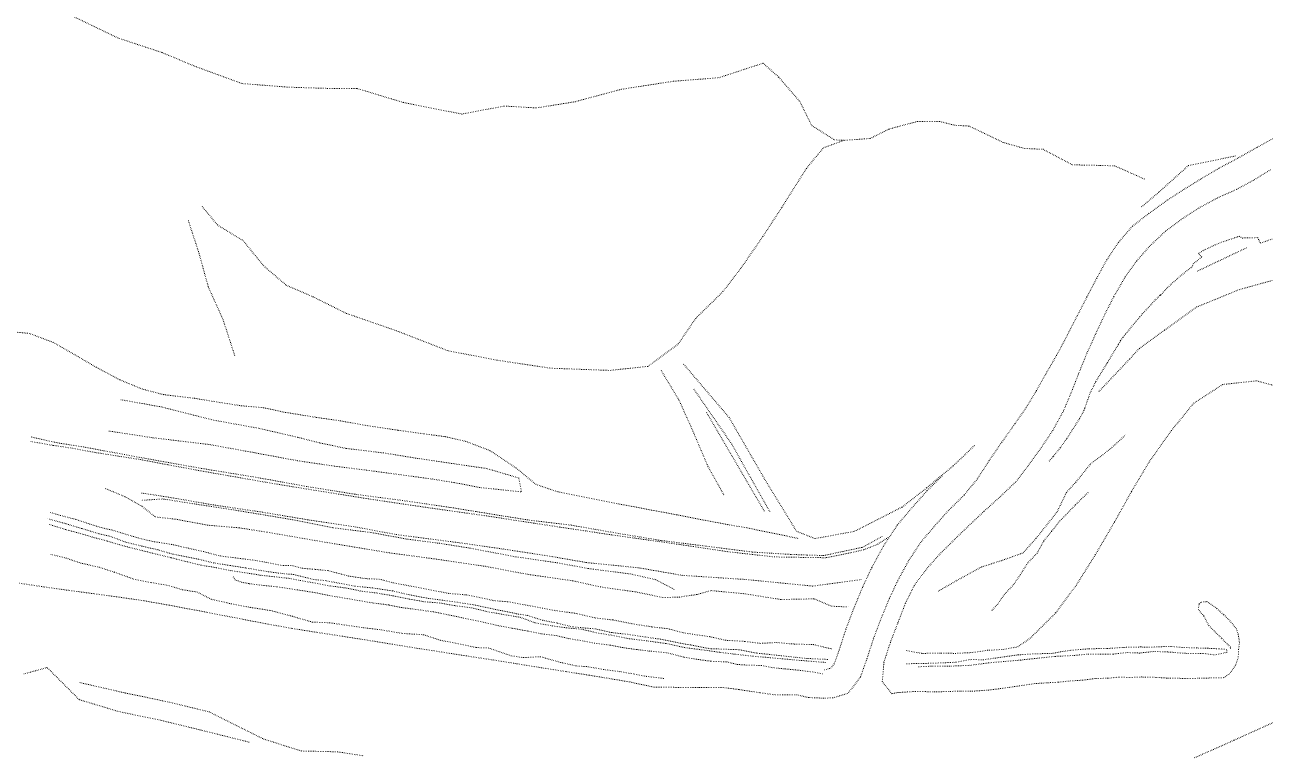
# Model space of a CAD drawing. Extents: x 682410 to 689460, y 7661803 to 7669124.
# Drawn here: x 685023.5 to 685279.4, y 7665392.5 to 7665543 of the extents above; entities that cross this region are included whole.
import ezdxf

# ---------------------------------------------------------------- set-up
doc = ezdxf.new("R2010")
doc.units = 0
doc.header["$MEASUREMENT"] = 0
doc.linetypes.add('DOT', pattern=[0.25, 0, -0.25])
doc.layers.add('02 TOE_Line', color=1, linetype='DOT', lineweight=20)

msp = doc.modelspace()

# ---------------------------------------------------------------- linework, layer by layer
at = {"layer": '02 TOE_Line'}
for points in [[(685032.79, 7665545.05, 4230.34), (685042.67, 7665540.28, 4230.07), (685051.78, 7665537.28, 4230.01), (685058.5, 7665534.46, 4230.81), (685068.27, 7665530.88, 4230.66), (685077.71, 7665530.14, 4230.95), (685085.9, 7665529.88, 4231.14), (685092.04, 7665529.85, 4230.84), (685101.53, 7665526.98, 4230.45), (685113.62, 7665524.59, 4231.04), (685122.43, 7665526.24, 4231.48), (685129.02, 7665525.85, 4231.2), (685136.98, 7665527.13, 4231.29), (685146.55, 7665529.7, 4232.24), (685157.23, 7665531.35, 4232.48), (685166.65, 7665532.08, 4232.25), (685175.78, 7665535.08, 4232.4), (685179.03, 7665532.17, 4229.92), (685183.34, 7665527.19, 4225.3), (685185.82, 7665522.22, 4221.46), (685190.5, 7665519.26, 4219.33), (685192.47, 7665519.16, 4217.5), (685197.89, 7665519.55, 4217.5), (685201.76, 7665521.49, 4218.25), (685207.57, 7665523.05, 4218.61), (685212.22, 7665523.05, 4217.35), (685215.32, 7665522.27, 4215.85), (685218.26, 7665522.11, 4214.54), (685225.27, 7665518.75, 4210.48), (685229.62, 7665517.5, 4208.33), (685233.53, 7665517.31, 4207.55), (685239.6, 7665514.11, 4203.98), (685245.34, 7665513.99, 4202.04), (685248.29, 7665513.9, 4201.23), (685254.69, 7665511.08, 4197.07)], [(685281.48, 7665519.83, 4198.76), (685277.58, 7665517.66, 4198.24), (685273.69, 7665515.46, 4197.62), (685269.83, 7665513.41, 4196.94), (685266.05, 7665511.17, 4196.19), (685262.61, 7665509.05, 4195.64), (685259.15, 7665506.81, 4195.16), (685255.36, 7665504.09, 4194.63), (685251.97, 7665501.43, 4194.09), (685249.07, 7665498.09, 4193.75), (685246.68, 7665494.5, 4193.51), (685244.59, 7665490.68, 4193.25), (685242.56, 7665486.81, 4193.02), (685240.52, 7665482.85, 4192.73), (685238.49, 7665478.88, 4192.54), (685236.33, 7665474.81, 4192.2), (685234.09, 7665470.95, 4191.96), (685232.13, 7665467.45, 4191.72), (685230.01, 7665463.97, 4191.57), (685227.73, 7665460.67, 4191.44), (685225.02, 7665456.9, 4191.32), (685222.43, 7665453.1, 4191.15), (685219.99, 7665449.35, 4191.15), (685217.24, 7665445.96, 4191.24), (685214, 7665442.78, 4191.26), (685211.01, 7665439.42, 4191.18), (685208.31, 7665436.24, 4191.2), (685205.84, 7665432.51, 4191.36), (685203.55, 7665428.31, 4191.45), (685201.84, 7665424.66, 4191.51), (685200.09, 7665420.45, 4191.52), (685198.54, 7665416.34, 4191.38), (685197.21, 7665412.23, 4191.02), (685195.83, 7665408.38, 4190.82), (685193.28, 7665405.07, 4190.81), (685190.12, 7665404.14, 4190.96), (685188.17, 7665404.08, 4190.79), (685185.2, 7665404.21, 4190.85), (685182.62, 7665404.79, 4190.87), (685178.43, 7665404.75, 4190.83), (685175.11, 7665405.2, 4190.93), (685170.76, 7665405.86, 4190.69), (685167.31, 7665406.31, 4190.86), (685162.58, 7665406.25, 4190.95), (685153.14, 7665406.37, 4190.73), (685148.28, 7665407.42, 4190.71), (685144.16, 7665408.12, 4190.69), (685139.74, 7665408.84, 4190.66), (685135.04, 7665409.57, 4190.62), (685130.1, 7665410.35, 4190.52), (685125.01, 7665411.17, 4190.41), (685119.85, 7665412, 4190.33), (685114.64, 7665412.78, 4190.24), (685109.45, 7665413.6, 4190.1), (685104.22, 7665414.4, 4190.01), (685099.03, 7665415.25, 4189.88), (685093.89, 7665416.08, 4189.74), (685088.76, 7665416.89, 4189.6), (685083.63, 7665417.67, 4189.5), (685078.56, 7665418.47, 4189.32), (685073.51, 7665419.38, 4189.1), (685068.44, 7665420.36, 4188.86), (685063.32, 7665421.34, 4188.67), (685058.19, 7665422.33, 4188.52), (685053.1, 7665423.29, 4188.28), (685047.96, 7665424.19, 4188.02), (685042.78, 7665424.94, 4187.83), (685037.63, 7665425.64, 4187.59), (685032.46, 7665426.33, 4187.32), (685027.29, 7665427.05, 4187.07), (685022.15, 7665427.83, 4186.83)], [(685060.05, 7665505.53, 4192.34), (685063.2, 7665501.7, 4192.2), (685068.55, 7665498.44, 4192.08), (685072.69, 7665493.31, 4191.9), (685077.39, 7665489.28, 4191.85), (685082.93, 7665486.87, 4191.74), (685089.79, 7665483.47, 4191.64), (685100.12, 7665479.88, 4191.62), (685110.79, 7665475.75, 4191.72), (685120.89, 7665473.81, 4191.88), (685131.96, 7665472.15, 4192.02), (685144.21, 7665471.7, 4192.04), (685152.07, 7665472.54, 4191.97), (685158.27, 7665477.15, 4194.36), (685161.94, 7665482.51, 4196.96), (685167.5, 7665487.95, 4200.46), (685171.27, 7665492.9, 4203.29), (685175.72, 7665499.3, 4207.24), (685179.63, 7665505.32, 4210.11), (685184.71, 7665513.36, 4213.87), (685188.21, 7665517.61, 4216.12), (685192.47, 7665519.16, 4217.5)], [(685273.23, 7665515.94, 4197.26), (685263.54, 7665513.97, 4196.41), (685257.39, 7665508.44, 4195.39), (685253.81, 7665505.4, 4194.71)], [(685272.18, 7665414.34, 4190.7), (685272.19, 7665414.6, 4190.76), (685271.49, 7665415.3, 4190.72), (685270.34, 7665416.47, 4190.83), (685269.05, 7665417.73, 4190.85), (685267.75, 7665419.04, 4190.75), (685266.7, 7665421.04, 4190.74), (685265.59, 7665422.34, 4190.69), (685265.71, 7665423.52, 4190.73), (685266.22, 7665423.89, 4190.71), (685267.31, 7665424, 4190.87), (685267.87, 7665423.66, 4190.79), (685269.39, 7665422.57, 4190.74), (685270.82, 7665421.28, 4190.77), (685272.09, 7665420.05, 4190.84), (685273.41, 7665418.38, 4190.71), (685273.81, 7665417.19, 4190.71), (685274.05, 7665415.53, 4190.74), (685273.88, 7665414.16, 4190.65), (685273.8, 7665412.41, 4190.57), (685273.22, 7665410.83, 4190.54), (685272.06, 7665409.13, 4190.45), (685270.8, 7665408.31, 4190.3), (685265.78, 7665408.19, 4190.43), (685263.4, 7665408.12, 4190.49), (685261.29, 7665408.19, 4190.51), (685259.06, 7665408.23, 4190.46), (685256.83, 7665408.37, 4190.57), (685253.81, 7665408.45, 4190.52), (685251.47, 7665408.35, 4190.63), (685249.12, 7665408.42, 4190.7), (685246.8, 7665408.18, 4190.67), (685244.48, 7665408.16, 4190.69), (685242.08, 7665407.83, 4190.58), (685238.87, 7665407.6, 4190.74), (685236.53, 7665407.36, 4190.79), (685234.32, 7665407.24, 4190.76), (685231.87, 7665407.09, 4190.64), (685228.72, 7665406.63, 4190.82), (685226.55, 7665406.31, 4190.92), (685224.4, 7665406.01, 4190.9), (685222.22, 7665405.75, 4190.88), (685218.96, 7665405.52, 4190.72), (685216.62, 7665405.51, 4190.83), (685214.39, 7665405.48, 4190.73), (685211.08, 7665405.36, 4190.61), (685209.03, 7665405.44, 4190.75), (685206.68, 7665405.44, 4190.54), (685203.63, 7665405.24, 4190.62), (685202.36, 7665404.99, 4190.63), (685200.37, 7665407.49, 4191.04), (685200.71, 7665411.49, 4191.18), (685202.03, 7665415.59, 4191.35), (685203.58, 7665419.6, 4191.52), (685205.15, 7665423.69, 4191.52), (685206.97, 7665427.34, 4191.4), (685209.46, 7665430.7, 4191.36), (685212.21, 7665433.79, 4191.24), (685215.41, 7665436.95, 4191.2), (685218.45, 7665439.9, 4191.17), (685221.41, 7665442.67, 4191.21), (685224.74, 7665445.69, 4191.3), (685227.96, 7665448.76, 4191.26), (685230.49, 7665452.06, 4191.24), (685233.14, 7665455.73, 4191.4), (685235.52, 7665459.28, 4191.52), (685237.73, 7665463.32, 4191.65), (685239.33, 7665467.07, 4191.7), (685240.83, 7665470.94, 4191.89), (685242.58, 7665475.23, 4192.28), (685244.43, 7665479.31, 4192.58), (685246.33, 7665483.38, 4192.79), (685248.15, 7665486.96, 4192.98), (685250.5, 7665491.02, 4193.36), (685252.89, 7665494.33, 4193.74), (685255.64, 7665497.47, 4194.17), (685258.89, 7665500.49, 4194.64), (685262.19, 7665502.95, 4195.1), (685265.65, 7665505.2, 4195.7), (685269.51, 7665507.28, 4196.45), (685273.49, 7665509.06, 4197.16), (685277.12, 7665511.03, 4197.81), (685280.58, 7665513.17, 4198.34)], [(685057.21, 7665502.6, 4192.36), (685059.42, 7665495.8, 4192.24), (685061.33, 7665488.89, 4192.14), (685064.37, 7665482.17, 4192.26), (685066.78, 7665474.74, 4192.35)], [(685234.8, 7665453, 4192.33), (685235.63, 7665453.97, 4192.3), (685235.68, 7665454.03, 4192.29), (685237.11, 7665455.78, 4192.2), (685238.35, 7665457.52, 4192.21), (685238.44, 7665457.66, 4192.21), (685241.02, 7665461.68, 4192.09), (685241.1, 7665461.82, 4192.08), (685241.98, 7665463.4, 4191.97), (685242.09, 7665463.76, 4192), (685242.18, 7665463.98, 4192.01), (685242.74, 7665465.63, 4192.12), (685242.76, 7665465.66, 4192.13), (685243.24, 7665467.03, 4192.22), (685244.41, 7665469.38, 4192.16), (685244.44, 7665469.42, 4192.16), (685244.63, 7665469.75, 4192.15), (685246.63, 7665473.02, 4192.03), (685246.73, 7665473.19, 4192.03), (685246.82, 7665473.34, 4192.02), (685249.02, 7665476.96, 4191.94), (685249.12, 7665477.13, 4191.94), (685249.53, 7665477.84, 4191.92), (685250.06, 7665478.55, 4191.84), (685250.58, 7665479.21, 4191.74), (685251.65, 7665480.53, 4191.52), (685251.65, 7665480.54, 4191.52), (685253.52, 7665482.77, 4191.19), (685254, 7665483.34, 4191.1), (685256.79, 7665486.34, 4190.77), (685257.64, 7665487.14, 4190.73), (685257.74, 7665487.23, 4190.72), (685257.85, 7665487.32, 4190.71), (685259.21, 7665488.8, 4190.74), (685261.81, 7665491.13, 4190.81), (685261.82, 7665491.15, 4190.81), (685264.24, 7665493.03, 4190.96), (685264.52, 7665493.67, 4191.25), (685266.29, 7665495.1, 4191.57), (685265.59, 7665495.82, 4192.31), (685266.73, 7665496.53, 4192.38), (685269.05, 7665497.59, 4192.47), (685269.66, 7665497.85, 4192.49), (685270.01, 7665498.01, 4192.51), (685273.59, 7665499.23, 4192.69), (685274.06, 7665499.37, 4192.72), (685274.62, 7665499.01, 4192.34), (685277.83, 7665499.1, 4191.85), (685278, 7665498.7, 4191.57), (685278.14, 7665498.44, 4191.55), (685278.39, 7665497.96, 4191.51), (685280.86, 7665498.83, 4191.6)], [(685275.52, 7665497, 4191.4), (685265.34, 7665492.17, 4190.91)], [(685281.5, 7665490.43, 4192.42), (685274.06, 7665488.39, 4192.35), (685265.25, 7665484.78, 4192.05), (685258.57, 7665480, 4191.71), (685253.4, 7665476.25, 4191.88), (685251.36, 7665474, 4192.07), (685244.95, 7665467.22, 4192.27)], [(685182.97, 7665437.04, 4190.17), (685172.38, 7665439.24, 4189.86), (685168.4, 7665439.89, 4189.74), (685157.96, 7665441.9, 4189.7), (685145.89, 7665444.18, 4189.93), (685133.29, 7665446.7, 4189.57), (685128.95, 7665448.16, 4189.35), (685124.81, 7665451.57, 4189.61), (685119.42, 7665455.16, 4189.79), (685114.47, 7665457.05, 4189.47), (685110.18, 7665458.03, 4189.25), (685105.82, 7665458.61, 4189.13), (685100.4, 7665459.36, 4189.02), (685093.82, 7665460.35, 4188.86), (685088.53, 7665461.3, 4188.82), (685083.51, 7665462.02, 4188.57), (685076.94, 7665463.09, 4188.48), (685072.75, 7665464, 4188.43), (685068.14, 7665464.4, 4188.26), (685063.71, 7665465.08, 4188.05), (685058.44, 7665465.95, 4187.87), (685052.13, 7665466.7, 4187.67), (685047.75, 7665467.83, 4187.55), (685043.01, 7665469.78, 4187.4), (685038.17, 7665472.36, 4187.48), (685033.65, 7665475.01, 4187.28), (685029.32, 7665477.47, 4187.23), (685024.43, 7665479.32, 4187.14), (685019.6, 7665479.78, 4187.01)], [(685159.38, 7665473, 4189.53), (685168.75, 7665462, 4189.97), (685176.25, 7665449, 4190.44), (685182.69, 7665438.5, 4190.58), (685186.5, 7665437, 4190.53), (685194.63, 7665438.5, 4190.63), (685204.44, 7665443.5, 4190.79), (685209.56, 7665447.5, 4190.98), (685215.02, 7665452.03, 4191.07), (685219.45, 7665456.27, 4191.17)], [(685154.74, 7665471.69, 4191.93), (685158.44, 7665465.55, 4191.93), (685161.48, 7665458.77, 4191.99), (685164.4, 7665451.9, 4191.92), (685167.78, 7665445.84, 4191.8)], [(685177.19, 7665442.5, 4188.61), (685169.31, 7665456.5, 4188.17), (685161.38, 7665468, 4187.88)], [(685205.29, 7665413.91, 4190.8), (685208.54, 7665413.32, 4190.79), (685212.57, 7665413.36, 4190.92), (685215.45, 7665413.32, 4190.91), (685218.88, 7665413.49, 4191.09), (685222.1, 7665413.95, 4190.99), (685225.27, 7665414.13, 4190.88), (685228.31, 7665414.66, 4190.8), (685231.16, 7665416.66, 4191), (685231.59, 7665417.15, 4190.9), (685236.17, 7665421.7, 4190.95), (685240.35, 7665427.33, 4190.91), (685244.33, 7665433.69, 4190.89), (685248.3, 7665440.46, 4190.9), (685251.77, 7665446.71, 4190.82), (685255.5, 7665452.94, 4190.85), (685260, 7665459.28, 4190.92), (685264.62, 7665464.93, 4190.92), (685270.62, 7665468.8, 4190.9), (685277.59, 7665469.55, 4190.86), (685285.27, 7665467.45, 4190.83)], [(685040.82, 7665459.19, 4186.95), (685049.92, 7665457.8, 4187.01), (685061.7, 7665456.38, 4187.62), (685070.95, 7665454.7, 4187.98), (685079.72, 7665453.07, 4188.04), (685087.3, 7665451.95, 4188.31), (685094.23, 7665451.08, 4188.51), (685107.63, 7665449.27, 4188.87), (685112.06, 7665448.55, 4188.99), (685117.31, 7665447.54, 4189.04), (685125.95, 7665446.64, 4189.33), (685125.38, 7665449.5, 4189.45), (685118.78, 7665451.45, 4189.14), (685112.59, 7665452.36, 4189.04), (685104.47, 7665453.55, 4188.77), (685097.52, 7665454.67, 4188.64), (685089.72, 7665455.61, 4188.48), (685084.32, 7665456.73, 4188.45), (685079.73, 7665457.91, 4188.37), (685071.7, 7665459.76, 4188.16), (685062.39, 7665461.44, 4188.01), (685051.64, 7665464.16, 4187.67), (685043.19, 7665465.67, 4187.36)], [(685164.12, 7665463, 4187.97), (685176.12, 7665442.5, 4188.53)], [(685024.81, 7665457.98, 4185.36), (685027.84, 7665457.27, 4185.41), (685030.99, 7665456.64, 4185.47), (685035.6, 7665455.9, 4185.58), (685039.81, 7665455.12, 4185.66), (685044.03, 7665454.34, 4185.74), (685048.25, 7665453.56, 4185.83), (685054.06, 7665452.52, 4186.06), (685059.87, 7665451.49, 4186.29), (685065.79, 7665450.52, 4186.62), (685071.7, 7665449.55, 4186.95), (685076.67, 7665448.65, 4187.04), (685081.63, 7665447.75, 4187.14), (685086.6, 7665446.95, 4187.14), (685091.58, 7665446.15, 4187.14), (685096.46, 7665445.51, 4187.3), (685101.35, 7665444.87, 4187.46), (685106.26, 7665444.15, 4187.55), (685111.16, 7665443.44, 4187.64), (685116.52, 7665442.58, 4187.74), (685121.88, 7665441.71, 4187.84), (685127.23, 7665440.85, 4187.93), (685131.72, 7665440.31, 4188.07), (685136.21, 7665439.77, 4188.21), (685141.1, 7665438.91, 4188.26), (685145.98, 7665438.06, 4188.3), (685150.34, 7665437.34, 4188.42), (685154.7, 7665436.61, 4188.53), (685159.36, 7665436.03, 4188.57), (685164.01, 7665435.44, 4188.61), (685168.78, 7665434.83, 4188.72), (685173.54, 7665434.23, 4188.83), (685177.55, 7665433.98, 4188.89), (685181.56, 7665433.73, 4188.95), (685184.9, 7665433.61, 4189.19), (685188.25, 7665433.5, 4189.44), (685192.26, 7665434.35, 4189.57), (685196.28, 7665435.19, 4189.71), (685200.53, 7665437.56, 4189.73)], [(685211.87, 7665426.13, 4190.55), (685215.75, 7665428.36, 4190.5), (685220.85, 7665431.16, 4190.44), (685224.87, 7665432.43, 4190.4), (685229.42, 7665434.05, 4190.36), (685232.13, 7665437.11, 4190.37), (685236.44, 7665442.53, 4190.37), (685238.35, 7665446.52, 4190.37), (685240.3, 7665448.66, 4190.83), (685243.34, 7665452.39, 4190.7), (685247.48, 7665455.57, 4190.58), (685250.6, 7665458.42, 4190.57)], [(685201.58, 7665437.24, 4189.2), (685199.28, 7665435.77, 4188.98), (685196.51, 7665434.68, 4189.05), (685192.34, 7665433.76, 4189.22), (685188.72, 7665433.05, 4189.36), (685183.44, 7665433.13, 4189.14), (685178.16, 7665433.22, 4188.91), (685173.32, 7665433.75, 4188.79), (685168.48, 7665434.29, 4188.68), (685163.56, 7665435.03, 4188.66), (685158.64, 7665435.77, 4188.65), (685153.93, 7665436.44, 4188.55), (685149.21, 7665437.11, 4188.45), (685144.49, 7665437.77, 4188.36), (685139.15, 7665438.58, 4188.24), (685133.8, 7665439.38, 4188.12), (685128.46, 7665440.18, 4188), (685123.6, 7665440.93, 4187.85), (685118.74, 7665441.68, 4187.7), (685112.81, 7665442.51, 4187.62), (685106.88, 7665443.35, 4187.54), (685101.52, 7665444.14, 4187.4), (685096.16, 7665444.92, 4187.25), (685090.29, 7665445.85, 4187.17), (685084.42, 7665446.78, 4187.09), (685078.81, 7665447.69, 4187.03), (685073.21, 7665448.61, 4186.96), (685068.35, 7665449.47, 4186.83), (685063.49, 7665450.32, 4186.71), (685058.63, 7665451.18, 4186.58), (685052.95, 7665452.24, 4186.21), (685047.28, 7665453.3, 4185.84), (685042.53, 7665454.05, 4185.79), (685037.78, 7665454.8, 4185.74), (685033.25, 7665455.64, 4185.62), (685029.26, 7665456.24, 4185.57), (685024.72, 7665457.03, 4185.5)], [(685188.43, 7665409.9, 4190.54), (685189.72, 7665410.28, 4189.32), (685190.5, 7665411.29, 4187.97), (685191.53, 7665414.17, 4191.05), (685192.87, 7665418.32, 4193.24), (685194.51, 7665422.66, 4192.78), (685196.35, 7665427.09, 4190.76), (685198.2, 7665431.03, 4191.14), (685200.69, 7665435.6, 4189.69), (685203.51, 7665439.85, 4189.61), (685206.48, 7665443.36, 4189.93), (685209.65, 7665446.92, 4190.6), (685212.79, 7665450.01, 4190.94)], [(685040.1, 7665447.33, 4186.53), (685044.17, 7665445.62, 4186.82), (685047.76, 7665443.59, 4186.82), (685050.4, 7665441.48, 4186.78), (685054.91, 7665440.95, 4186.98), (685061.16, 7665439.77, 4187.29), (685067.71, 7665439.22, 4187.58), (685073.5, 7665438.31, 4187.74), (685085.22, 7665436.29, 4187.88), (685098.64, 7665434.06, 4188.09), (685108, 7665432.81, 4188.38), (685118.41, 7665431.28, 4188.51), (685127.04, 7665429.65, 4188.68), (685136.67, 7665428.27, 4188.89), (685142.2, 7665427.02, 4188.9), (685149.52, 7665426, 4189.43), (685155.27, 7665424.82, 4189.54), (685158.52, 7665424.95, 4189.56), (685162.14, 7665425.47, 4189.59), (685165.06, 7665426.28, 4189.57), (685172.05, 7665425.61, 4189.74), (685179.47, 7665424.43, 4190), (685186.36, 7665424.57, 4190.28), (685189.81, 7665423.06, 4192.45), (685193.36, 7665422.89, 4192.47)], [(685196.04, 7665428.55, 4190.65), (685186.03, 7665427.2, 4190.23), (685171.86, 7665428.59, 4189.64), (685159.08, 7665429.42, 4189.44), (685150.18, 7665430.96, 4189.26), (685139.26, 7665432.07, 4188.54), (685132.07, 7665433.32, 4188.87), (685122.15, 7665434.85, 4188.89), (685113.06, 7665436.15, 4188.48), (685100.1, 7665437.83, 4188.37), (685091.65, 7665439.41, 4188.15), (685081.84, 7665440.88, 4187.81), (685072.55, 7665442.44, 4187.53), (685062.78, 7665443.88, 4187.25), (685054.88, 7665445.25, 4186.96), (685050.09, 7665446.03, 4187.01), (685047.46, 7665446.41, 4186.88)], [(685157.41, 7665426.53, 4189.45), (685153.64, 7665428.51, 4189.36), (685148.49, 7665429.7, 4189.11), (685139.62, 7665430.83, 4188.92), (685133.35, 7665432, 4188.66), (685124.36, 7665433.3, 4188.71), (685115.34, 7665435.03, 4188.41), (685108.99, 7665436.03, 4188.43), (685102.34, 7665436.89, 4188.47), (685094.86, 7665438.26, 4188.28), (685086.98, 7665439.24, 4187.87), (685078.68, 7665440.9, 4187.67), (685072.08, 7665442.01, 4187.79), (685065.85, 7665443.02, 4187.51), (685058.5, 7665444.15, 4187.16), (685052.03, 7665445.17, 4187.09), (685047.48, 7665444.9, 4186.9)], [(685242.81, 7665446.5, 4190.44), (685240.25, 7665444, 4190.52), (685236.88, 7665440.5, 4190.55), (685235.31, 7665438.5, 4190.65), (685233.69, 7665436.5, 4190.52), (685232.31, 7665434, 4190.55), (685230.38, 7665432, 4190.53), (685228.81, 7665429.5, 4190.61), (685227.44, 7665427.5, 4190.71), (685225.56, 7665425.5, 4190.74), (685224.19, 7665423.5, 4190.78), (685222.81, 7665422, 4190.73)], [(685028.76, 7665442.39, 4187.27), (685030.83, 7665441.78, 4187.3), (685034.16, 7665440.91, 4187.54), (685036.86, 7665440.01, 4187.45), (685039.18, 7665439.28, 4187.6), (685041.49, 7665438.75, 4187.64), (685047.44, 7665436.95, 4187.76), (685050.18, 7665436.36, 4187.92), (685053.75, 7665435.8, 4188.01), (685056.83, 7665435.09, 4188.16), (685060.29, 7665434.34, 4188.46), (685063.75, 7665433.41, 4188.6), (685071.1, 7665432.5, 4188.9), (685073.39, 7665432.07, 4188.85), (685076.78, 7665431.42, 4189.36), (685078.57, 7665431.44, 4189.25), (685080.69, 7665430.88, 4189.35), (685083.38, 7665430.65, 4189.64), (685086.03, 7665430.39, 4189.71), (685090.26, 7665429.28, 4189.89), (685093.84, 7665428.74, 4189.96), (685096.66, 7665428.62, 4190.19), (685099.44, 7665427.89, 4190.22), (685110.91, 7665425.7, 4190.25), (685114.49, 7665425.38, 4190.38), (685117.53, 7665424.81, 4190.44), (685120.22, 7665424.2, 4190.67), (685123.29, 7665423.96, 4190.72), (685127.08, 7665423.24, 4190.82), (685130.25, 7665422.64, 4190.81), (685133.35, 7665422.08, 4190.8), (685137.15, 7665421.58, 4190.89), (685141.18, 7665420.62, 4191.04), (685144.84, 7665420.21, 4190.95), (685148.89, 7665419.4, 4190.94), (685152.95, 7665418.77, 4190.9), (685156.08, 7665418.42, 4190.97), (685159.39, 7665417.55, 4190.81), (685161.18, 7665417.27, 4190.86), (685164.8, 7665416.76, 4190.98), (685168.04, 7665416.03, 4190.99), (685172.13, 7665415.78, 4191.27), (685175.24, 7665415.38, 4191.16), (685178.44, 7665415.56, 4191.21), (685182.21, 7665415.24, 4191.09), (685186.16, 7665415.13, 4191.15), (685189.96, 7665414.23, 4191.13)], [(685189.11, 7665412.07, 4188.1), (685184.69, 7665412.28, 4188.33), (685182.42, 7665412.52, 4188.35), (685178.55, 7665412.94, 4188.46), (685174.48, 7665413.38, 4188.36), (685170.77, 7665414.08, 4188.2), (685164.92, 7665414.28, 4187.47), (685160.86, 7665415.05, 4187.47), (685158.44, 7665415.46, 4187.59), (685155, 7665416.19, 4187.72), (685151.26, 7665416.73, 4187.65), (685147.81, 7665417.25, 4187.98), (685144.47, 7665417.62, 4187.94), (685141.28, 7665418.36, 4187.87), (685136.46, 7665418.79, 4187.74), (685133.16, 7665419.59, 4187.81), (685130.28, 7665420.15, 4187.86), (685127.11, 7665421.16, 4187.85), (685124.81, 7665421.51, 4187.77), (685121.65, 7665422.17, 4187.87), (685119.24, 7665422.67, 4187.94), (685115.85, 7665423.37, 4187.97), (685112.48, 7665423.9, 4187.88), (685110.03, 7665424.23, 4187.88), (685106.72, 7665424.67, 4187.92), (685102.55, 7665425.44, 4187.88), (685099.38, 7665426.2, 4187.62), (685095.26, 7665426.82, 4187.45), (685091.56, 7665427.18, 4187.74), (685085.51, 7665428.33, 4187.66), (685083.11, 7665428.55, 4187.64), (685078.88, 7665429.6, 4187.45), (685076.56, 7665429.79, 4187.28), (685073.43, 7665430.21, 4186.98), (685069.05, 7665430.94, 4186.83), (685065.67, 7665431.48, 4186.66), (685062.39, 7665431.98, 4186.53), (685059.29, 7665432.76, 4186.45), (685054.04, 7665433.78, 4186.33), (685050.8, 7665434.71, 4186.15), (685047.61, 7665435.45, 4186.01), (685044.27, 7665436.27, 4185.98), (685041.04, 7665437.49, 4185.98), (685038.73, 7665438, 4185.89), (685035.2, 7665439.08, 4185.81), (685031.96, 7665440.06, 4185.74), (685028.22, 7665441.08, 4185.58)], [(685028.47, 7665439.94, 4185.59), (685032.04, 7665438.82, 4185.59), (685034.6, 7665438.14, 4185.83), (685037.52, 7665437.28, 4185.97), (685040.49, 7665436.49, 4186.02), (685042.92, 7665435.75, 4186.01), (685044.99, 7665435.19, 4185.99), (685053.68, 7665433.04, 4186.33), (685056.63, 7665432.3, 4186.46), (685059.85, 7665431.5, 4186.48), (685063.01, 7665431, 4186.59), (685065.95, 7665430.39, 4186.61), (685069.84, 7665429.82, 4186.73), (685072.15, 7665429.43, 4186.69), (685074.96, 7665429.14, 4187.17), (685078.12, 7665428.77, 4187.41), (685080.31, 7665428.36, 4187.43), (685083.06, 7665427.86, 4187.76), (685086.46, 7665427.23, 4187.58), (685089.5, 7665426.84, 4187.78), (685092.77, 7665426.17, 4187.52), (685096.23, 7665425.75, 4187.44), (685099.56, 7665425.16, 4187.67), (685102.79, 7665424.53, 4187.81), (685105.78, 7665423.98, 4187.78), (685108.96, 7665423.73, 4187.87), (685112.35, 7665423.13, 4187.94), (685115.66, 7665422.72, 4188.02), (685118.99, 7665421.9, 4187.93), (685122.15, 7665421.36, 4188.09), (685125.67, 7665420.76, 4187.87), (685128.73, 7665419.63, 4188.02), (685132.32, 7665418.98, 4187.88), (685135.16, 7665418.59, 4187.81), (685138.34, 7665418.3, 4188.04), (685141.73, 7665417.5, 4187.84), (685144.75, 7665417.02, 4187.78), (685147.82, 7665416.39, 4188.08), (685151.79, 7665415.9, 4187.68), (685155.75, 7665415.36, 4187.69), (685159.84, 7665414.48, 4187.59), (685163.62, 7665414, 4187.44), (685166.9, 7665413.53, 4187.68), (685169.98, 7665413.15, 4188.15), (685173.78, 7665412.73, 4188.36), (685177.63, 7665412.39, 4188.24), (685181.9, 7665412, 4188.33), (685188.69, 7665411.44, 4188.06)], [(685028.84, 7665433.75, 4186.95), (685031.98, 7665432.98, 4187.05), (685034.97, 7665431.95, 4187.17), (685038.81, 7665431.09, 4187.37), (685041.97, 7665430.06, 4187.49), (685045.89, 7665428.66, 4187.68), (685049.59, 7665427.92, 4187.79), (685052.97, 7665427.35, 4188.13), (685055.94, 7665426.46, 4188.2), (685059.03, 7665425.97, 4188.22), (685061.9, 7665424.49, 4188.51), (685066.11, 7665423.54, 4188.62), (685070.04, 7665422.8, 4188.75), (685074.18, 7665422.16, 4189.01), (685078.66, 7665420.97, 4189.1), (685082.77, 7665419.77, 4189.24), (685086.28, 7665419.64, 4189.43), (685093.41, 7665418.6, 4189.68), (685096.96, 7665418.18, 4189.8), (685101.38, 7665417.43, 4189.95), (685105.75, 7665417.16, 4190.16), (685109.21, 7665416.02, 4190.12), (685112.59, 7665415.37, 4190.17), (685116.61, 7665414.52, 4190.4), (685119.09, 7665414.44, 4190.37), (685123.77, 7665412.83, 4190.52), (685126.3, 7665412.45, 4190.53), (685129.83, 7665412.63, 4190.66), (685133.99, 7665411.46, 4190.9), (685137.2, 7665410.74, 4190.56), (685139.68, 7665410.56, 4190.61), (685142.89, 7665409.99, 4190.82), (685146.2, 7665409.56, 4190.66), (685149.24, 7665409.05, 4190.8), (685151.7, 7665408.58, 4190.7), (685155.31, 7665408.14, 4190.83)], [(685066.48, 7665429.13, 4188.81), (685066.82, 7665428.5, 4188.83), (685068.18, 7665427.99, 4188.8), (685069.78, 7665427.69, 4189), (685072.58, 7665427.34, 4189.03), (685075.57, 7665427.04, 4189.27), (685079.66, 7665426.42, 4189.18), (685083.8, 7665425.78, 4189.46), (685086.22, 7665425.26, 4189.56), (685095.33, 7665423.71, 4189.74), (685098.66, 7665423.3, 4189.82), (685101.26, 7665422.76, 4189.82), (685104.32, 7665422.37, 4190.05), (685107.72, 7665421.89, 4190.16), (685110.76, 7665421.27, 4190.32), (685113.96, 7665420.61, 4190.44), (685117.74, 7665419.82, 4190.51), (685121.1, 7665419.04, 4190.49), (685124.02, 7665418.5, 4190.6), (685127.31, 7665417.91, 4190.76), (685129.95, 7665417.37, 4190.94), (685133.05, 7665417, 4190.99), (685135.67, 7665416.37, 4191.02), (685138.84, 7665415.85, 4191.14), (685140.96, 7665415.42, 4191.06), (685144.26, 7665415.02, 4191.04), (685146.85, 7665414.5, 4191.07), (685149.75, 7665414.1, 4191.18), (685152.37, 7665413.8, 4190.88), (685155.92, 7665413.46, 4190.76), (685159.56, 7665412.51, 4190.9), (685162.46, 7665412.04, 4191.15), (685165.1, 7665411.69, 4191.23), (685168.27, 7665411.56, 4191.14), (685170.5, 7665411.02, 4191.25), (685172.95, 7665410.88, 4191.22), (685175.42, 7665410.83, 4191.08), (685177.43, 7665410.41, 4191.09), (685180.33, 7665410.1, 4191.15), (685183.11, 7665409.85, 4191.14), (685186.23, 7665409.45, 4191.1), (685188.27, 7665409.04, 4191.26)], [(685207.74, 7665410.55, 4188.84), (685210.62, 7665410.68, 4188.86), (685214.29, 7665410.68, 4188.96), (685218.41, 7665410.85, 4189.13), (685222.52, 7665411.39, 4189.1), (685225.69, 7665411.65, 4189.21), (685228.95, 7665411.95, 4189.39), (685231.72, 7665412.25, 4189.53), (685236.04, 7665412.7, 4189.58), (685239.97, 7665412.89, 4189.45), (685242.88, 7665413.19, 4189.61), (685245.32, 7665413.14, 4189.39), (685248.02, 7665413.18, 4189.26), (685250.87, 7665413.49, 4189.24), (685253.51, 7665413.39, 4189.29), (685256.36, 7665413.72, 4189.33), (685259.43, 7665413.6, 4189.29), (685262.81, 7665413.33, 4189.29), (685266.61, 7665413.32, 4189.27), (685268.96, 7665413, 4189.42), (685271.44, 7665413.54, 4189.61), (685271.41, 7665414.13, 4189.6), (685269.73, 7665414.27, 4189.53), (685267.44, 7665414.38, 4189.38), (685265.23, 7665414.43, 4189.38), (685261.77, 7665414.58, 4189.48), (685259.77, 7665414.77, 4189.4), (685255.91, 7665414.61, 4189.42), (685253.61, 7665414.64, 4189.33), (685250.02, 7665414.55, 4189.36), (685246.71, 7665414.31, 4189.27), (685243.04, 7665414.28, 4189.45), (685238.92, 7665413.93, 4189.48), (685235.21, 7665413.29, 4189.58), (685232.08, 7665413.24, 4189.5), (685228.39, 7665413.02, 4189.38), (685224.8, 7665412.51, 4189.28), (685221.29, 7665412.01, 4189.26), (685218.5, 7665412.04, 4189.17), (685215.55, 7665411.49, 4188.96), (685212.06, 7665411.34, 4188.95), (685208.53, 7665411.23, 4188.91), (685205.17, 7665411.18, 4188.8)], [(685069.73, 7665395.01, 4189.74), (685059.61, 7665397.54, 4189.36), (685051.53, 7665399.51, 4188.97), (685042.57, 7665401.38, 4188.49), (685034.68, 7665403.79, 4188.03), (685028.07, 7665410.4, 4187), (685023.03, 7665409.01, 4187.15)], [(685034.84, 7665407.29, 4187.48), (685044.27, 7665405.13, 4188.03), (685053.25, 7665403.26, 4188.48), (685061.49, 7665401.25, 4188.75), (685072.73, 7665395.64, 4189.18), (685080.53, 7665393.18, 4189.49), (685087.93, 7665393.01, 4189.69), (685093.34, 7665392.19, 4189.84)], [(685281.36, 7665399.2, 4190.3), (685277.2, 7665397.33, 4190.34), (685272.89, 7665395.39, 4190.31), (685268.72, 7665393.51, 4190.35), (685264.72, 7665391.77, 4190.32)]]:
    msp.add_polyline3d(points, dxfattribs=at)

doc.saveas('drawing.dxf')
